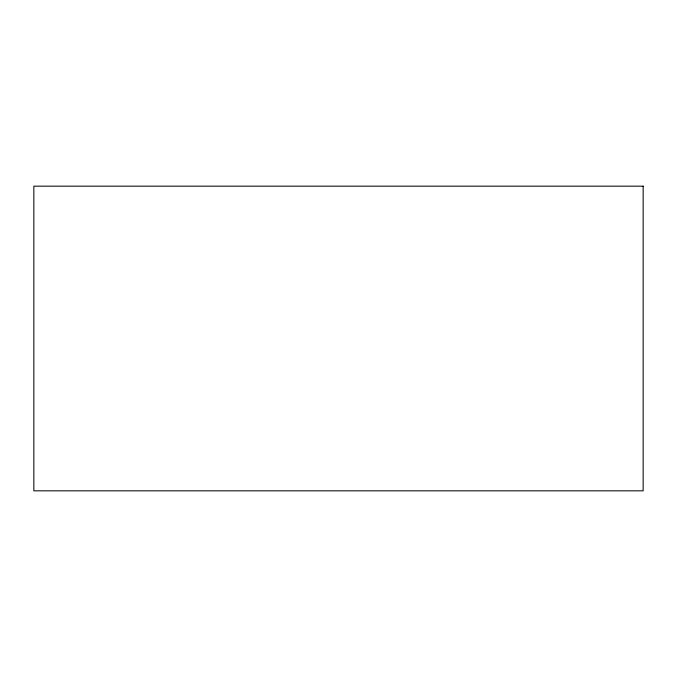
<?xml version="1.0" encoding="UTF-8"?>
<svg xmlns="http://www.w3.org/2000/svg" width="677" height="677" viewBox="0 0 677 677"><rect width="100%" height="100%" fill="white"/><g stroke="black" fill="none" stroke-linecap="round" stroke-linejoin="round"><path stroke-width="1.02" d="M643.15 186.175L33.85 186.175L33.85 490.825L643.15 490.825L643.15 186.175"/></g></svg>
